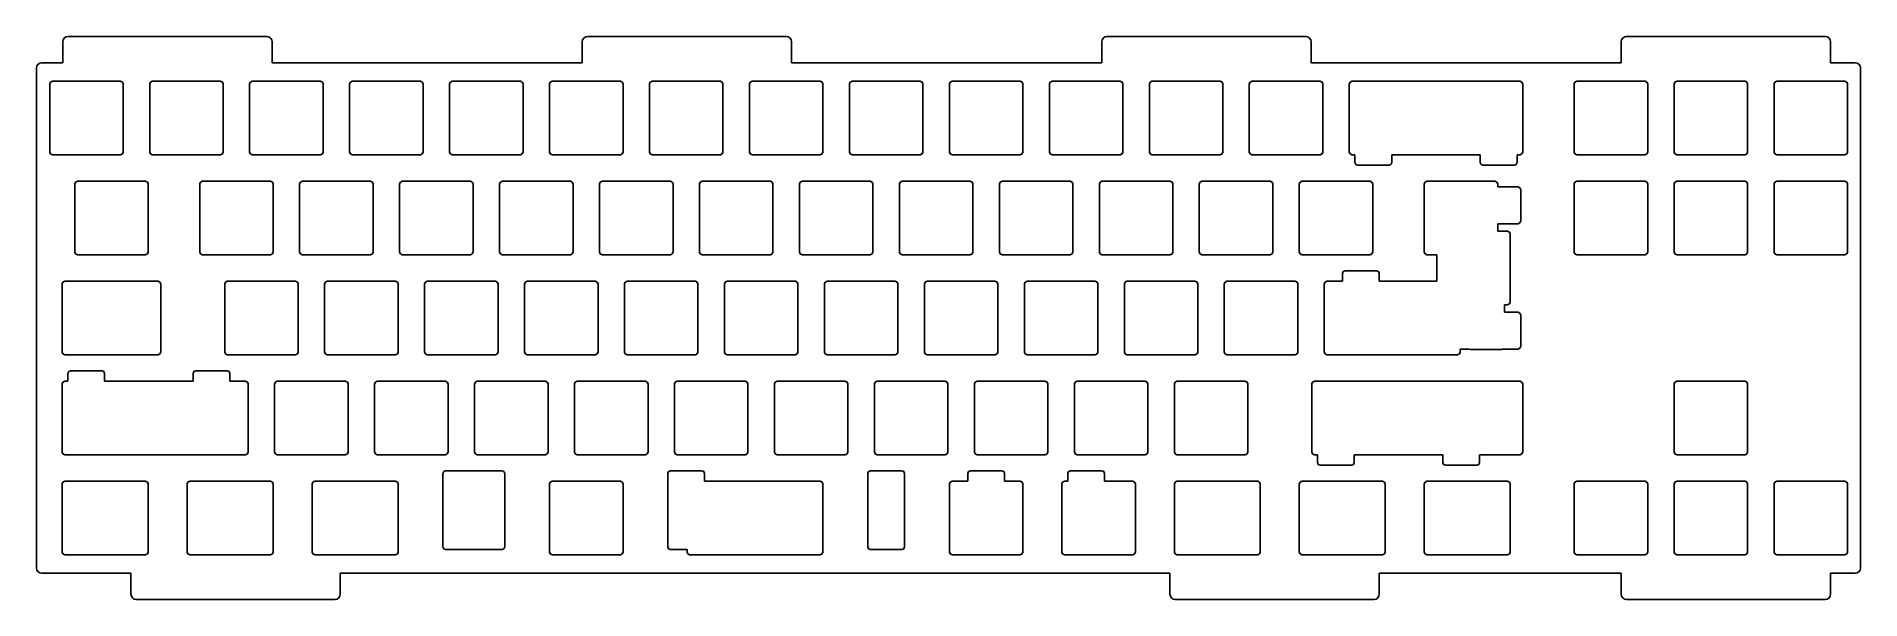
# Model space of a CAD drawing. Extents: x 8 to 355, y 3 to 110.
import ezdxf

# ---------------------------------------------------------------- set-up
doc = ezdxf.new("R2010")
doc.units = 0

msp = doc.modelspace()

# ---------------------------------------------------------------- linework, layer by layer
at = {"layer": 'Layer 1'}
for p, q in [((12.603151, 109.865094), (12.524817, 109.475136)), ((12.524817, 109.475136), (12.524817, 105.575116)), ((12.817037, 110.182854), (12.603151, 109.865094)), ((13.134797, 110.396741), (12.817037, 110.182854)), ((13.524756, 110.475075), (13.134797, 110.396741)), ((51.424763, 110.475075), (13.524756, 110.475075)), ((51.814803, 110.396741), (51.424763, 110.475075)), ((52.132741, 110.182854), (51.814803, 110.396741)), ((52.346804, 109.865094), (52.132741, 110.182854)), ((52.425219, 109.475136), (52.346804, 109.865094)), ((52.425219, 105.575116), (52.425219, 109.475136)), ((111.603511, 109.865094), (111.52517, 109.475136)), ((111.52517, 109.475136), (111.52517, 105.575116)), ((111.817408, 110.182854), (111.603511, 109.865094)), ((112.135168, 110.396741), (111.817408, 110.182854)), ((112.5251, 110.475075), (112.135168, 110.396741)), ((150.42512, 110.475075), (112.5251, 110.475075)), ((150.815079, 110.396741), (150.42512, 110.475075)), ((151.13284, 110.182854), (150.815079, 110.396741)), ((151.346726, 109.865094), (151.13284, 110.182854)), ((151.42506, 109.475136), (151.346726, 109.865094)), ((151.42506, 105.575116), (151.42506, 109.475136)), ((210.603294, 109.865094), (210.52496, 109.475136)), ((210.52496, 109.475136), (210.52496, 105.575116)), ((210.81718, 110.182855), (210.603294, 109.865094)), ((211.134941, 110.396741), (210.81718, 110.182855)), ((211.5249, 110.475075), (211.134941, 110.396741)), ((249.42492, 110.475075), (211.5249, 110.475075)), ((249.814857, 110.396741), (249.42492, 110.475075)), ((250.132616, 110.182855), (249.814857, 110.396741)), ((250.34651, 109.865094), (250.132616, 110.182855)), ((250.42485, 109.475136), (250.34651, 109.865094)), ((250.42485, 105.575116), (250.42485, 109.475136)), ((309.602864, 109.865095), (309.52445, 109.475136)), ((309.52445, 109.475136), (309.52445, 105.575116)), ((309.816925, 110.182855), (309.602864, 109.865095)), ((310.134861, 110.396741), (309.816925, 110.182855)), ((310.5249, 110.475075), (310.134861, 110.396741)), ((348.42491, 110.475075), (310.5249, 110.475075)), ((348.814869, 110.396741), (348.42491, 110.475075)), ((349.13263, 110.182855), (348.814869, 110.396741)), ((349.346516, 109.865095), (349.13263, 110.182855)), ((349.42485, 109.475136), (349.346516, 109.865095)), ((349.42485, 105.575116), (349.42485, 109.475136)), ((7.603457, 104.864882), (7.525122, 104.474925)), ((7.525122, 104.474925), (7.525122, 9.2168)), ((7.817343, 105.182643), (7.603457, 104.864882)), ((8.135104, 105.396529), (7.817343, 105.182643)), ((8.525061, 105.474864), (8.135104, 105.396529)), ((12.535147, 105.474864), (8.525061, 105.474864)), ((12.524817, 105.575116), (12.535147, 105.474864)), ((52.414889, 105.474864), (52.425219, 105.575116)), ((111.53517, 105.474864), (52.414889, 105.474864)), ((111.52517, 105.575116), (111.53517, 105.474864)), ((151.41506, 105.474864), (151.42506, 105.575116)), ((210.53496, 105.474864), (151.41506, 105.474864)), ((210.52496, 105.575116), (210.53496, 105.474864)), ((250.41485, 105.474864), (250.42485, 105.575116)), ((309.53475, 105.474864), (250.41485, 105.474864)), ((309.52445, 105.575116), (309.53475, 105.474864)), ((349.41455, 105.474864), (349.42485, 105.575116)), ((354.12485, 105.474864), (349.41455, 105.474864)), ((354.514809, 105.396529), (354.12485, 105.474864)), ((354.83257, 105.182643), (354.514809, 105.396529)), ((355.046456, 104.864882), (354.83257, 105.182643)), ((355.12479, 104.474925), (355.046456, 104.864882)), ((355.12479, 9.2168), (355.12479, 104.474925)), ((7.525122, 9.2168), (7.603457, 8.826841)), ((7.603457, 8.826841), (7.817343, 8.50908)), ((7.817343, 8.50908), (8.135104, 8.295194)), ((8.135104, 8.295194), (8.525061, 8.21686)), ((8.525061, 8.21686), (25.534875, 8.21686)), ((25.534875, 8.21686), (25.525075, 8.11716)), ((25.525075, 8.11716), (25.525075, 4.21714)), ((65.424965, 8.11716), (65.415165, 8.21686)), ((65.415165, 8.21686), (223.53468, 8.21686)), ((65.424965, 4.21714), (65.424965, 8.11716)), ((223.53468, 8.21686), (223.52468, 8.11716)), ((223.52468, 8.11716), (223.52468, 4.21714)), ((263.42457, 8.11716), (263.41457, 8.21686)), ((263.41457, 8.21686), (309.53475, 8.21686)), ((263.42457, 4.21714), (263.42457, 8.11716)), ((309.53475, 8.21686), (309.52445, 8.11716)), ((309.52445, 8.11716), (309.52445, 4.21714)), ((349.42485, 8.11716), (349.41455, 8.21686)), ((349.41455, 8.21686), (354.12485, 8.21686)), ((349.42485, 4.21714), (349.42485, 8.11716)), ((354.12485, 8.21686), (354.514809, 8.295194)), ((354.514809, 8.295194), (354.83257, 8.50908)), ((354.83257, 8.50908), (355.046456, 8.826841)), ((355.046456, 8.826841), (355.12479, 9.2168)), ((25.525075, 4.21714), (25.603409, 3.827181)), ((25.603409, 3.827181), (25.817295, 3.50942)), ((25.817295, 3.50942), (26.135055, 3.295534)), ((64.814985, 3.295534), (65.132745, 3.50942)), ((65.132745, 3.50942), (65.346631, 3.827181)), ((65.346631, 3.827181), (65.424965, 4.21714)), ((223.52468, 4.21714), (223.603014, 3.827181)), ((223.603014, 3.827181), (223.8169, 3.50942)), ((223.8169, 3.50942), (224.134661, 3.295534)), ((262.814589, 3.295534), (263.13235, 3.50942)), ((263.13235, 3.50942), (263.346236, 3.827181)), ((263.346236, 3.827181), (263.42457, 4.21714)), ((309.52445, 4.21714), (309.602864, 3.827181)), ((309.602864, 3.827181), (309.816925, 3.50942)), ((309.816925, 3.50942), (310.134861, 3.295534)), ((348.814869, 3.295534), (349.13263, 3.50942)), ((349.13263, 3.50942), (349.346516, 3.827181)), ((349.346516, 3.827181), (349.42485, 4.21714)), ((26.135055, 3.295534), (26.525014, 3.2172)), ((26.525014, 3.2172), (64.425026, 3.2172)), ((64.425026, 3.2172), (64.814985, 3.295534)), ((224.134661, 3.295534), (224.52462, 3.2172)), ((224.52462, 3.2172), (262.42463, 3.2172)), ((262.42463, 3.2172), (262.814589, 3.295534)), ((310.134861, 3.295534), (310.5249, 3.2172)), ((310.5249, 3.2172), (348.42491, 3.2172)), ((348.42491, 3.2172), (348.814869, 3.295534))]:
    msp.add_line(p, q, dxfattribs=at)
at = {"layer": 'Layer 2'}
for p, q in [((10.05, 101.449), (10.196447, 101.802553)), ((10.05, 88.449), (10.05, 101.449)), ((10.196447, 101.802553), (10.55, 101.949)), ((10.55, 101.949), (23.55, 101.949)), ((10.55, 101.949), (10.55, 101.949)), ((23.55, 101.949), (23.903553, 101.802553)), ((23.903553, 101.802553), (24.05, 101.449)), ((24.05, 101.449), (24.05, 88.449)), ((29.1, 101.449), (29.246447, 101.802553)), ((29.1, 88.449), (29.1, 101.449)), ((29.246447, 101.802553), (29.6, 101.949)), ((29.6, 101.949), (42.6, 101.949)), ((29.6, 101.949), (29.6, 101.949)), ((42.6, 101.949), (42.953553, 101.802553)), ((42.953553, 101.802553), (43.1, 101.449)), ((43.1, 101.449), (43.1, 88.449)), ((48.15, 101.449), (48.296447, 101.802553)), ((48.15, 88.449), (48.15, 101.449)), ((48.296447, 101.802553), (48.65, 101.949)), ((48.65, 101.949), (61.65, 101.949)), ((48.65, 101.949), (48.65, 101.949)), ((61.65, 101.949), (62.003553, 101.802553)), ((62.003553, 101.802553), (62.15, 101.449)), ((62.15, 101.449), (62.15, 88.449)), ((67.2, 101.449), (67.346447, 101.802553)), ((67.2, 88.449), (67.2, 101.449)), ((67.346447, 101.802553), (67.7, 101.949)), ((67.7, 101.949), (80.7, 101.949)), ((67.7, 101.949), (67.7, 101.949)), ((80.7, 101.949), (81.053553, 101.802553)), ((81.053553, 101.802553), (81.2, 101.449)), ((81.2, 101.449), (81.2, 88.449)), ((86.25, 101.449), (86.396447, 101.802553)), ((86.25, 88.449), (86.25, 101.449)), ((86.396447, 101.802553), (86.75, 101.949)), ((86.75, 101.949), (99.75, 101.949)), ((86.75, 101.949), (86.75, 101.949)), ((99.75, 101.949), (100.103553, 101.802553)), ((100.103553, 101.802553), (100.25, 101.449)), ((100.25, 101.449), (100.25, 88.449)), ((105.3, 101.449), (105.446447, 101.802553)), ((105.3, 88.449), (105.3, 101.449)), ((105.446447, 101.802553), (105.8, 101.949)), ((105.8, 101.949), (118.8, 101.949)), ((105.8, 101.949), (105.8, 101.949)), ((118.8, 101.949), (119.153553, 101.802553)), ((119.153553, 101.802553), (119.3, 101.449)), ((119.3, 101.449), (119.3, 88.449)), ((124.35, 101.449), (124.496447, 101.802553)), ((124.35, 88.449), (124.35, 101.449)), ((124.496447, 101.802553), (124.85, 101.949)), ((124.85, 101.949), (137.85, 101.949)), ((124.85, 101.949), (124.85, 101.949)), ((137.85, 101.949), (138.203553, 101.802553)), ((138.203553, 101.802553), (138.35, 101.449)), ((138.35, 101.449), (138.35, 88.449)), ((143.4, 101.449), (143.546447, 101.802553)), ((143.4, 88.449), (143.4, 101.449)), ((143.546447, 101.802553), (143.9, 101.949)), ((143.9, 101.949), (156.9, 101.949)), ((143.9, 101.949), (143.9, 101.949)), ((156.9, 101.949), (157.253553, 101.802553)), ((157.253553, 101.802553), (157.4, 101.449)), ((157.4, 101.449), (157.4, 88.449)), ((162.45, 101.449), (162.596447, 101.802553)), ((162.45, 88.449), (162.45, 101.449)), ((162.596447, 101.802553), (162.95, 101.949)), ((162.95, 101.949), (175.95, 101.949)), ((162.95, 101.949), (162.95, 101.949)), ((175.95, 101.949), (176.303553, 101.802553)), ((176.303553, 101.802553), (176.45, 101.449)), ((176.45, 101.449), (176.45, 88.449)), ((181.5, 101.449), (181.646447, 101.802553)), ((181.5, 88.449), (181.5, 101.449)), ((181.646447, 101.802553), (182, 101.949)), ((182, 101.949), (195, 101.949)), ((182, 101.949), (182, 101.949)), ((195, 101.949), (195.353553, 101.802553)), ((195.353553, 101.802553), (195.5, 101.449)), ((195.5, 101.449), (195.5, 88.449)), ((200.55, 101.449), (200.696447, 101.802553)), ((200.55, 88.449), (200.55, 101.449)), ((200.696447, 101.802553), (201.05, 101.949)), ((201.05, 101.949), (214.05, 101.949)), ((201.05, 101.949), (201.05, 101.949)), ((214.05, 101.949), (214.403553, 101.802553)), ((214.403553, 101.802553), (214.55, 101.449)), ((214.55, 101.449), (214.55, 88.449)), ((219.6, 101.449), (219.746447, 101.802553)), ((219.6, 88.449), (219.6, 101.449)), ((219.746447, 101.802553), (220.1, 101.949)), ((220.1, 101.949), (233.1, 101.949)), ((220.1, 101.949), (220.1, 101.949)), ((233.1, 101.949), (233.453553, 101.802553)), ((233.453553, 101.802553), (233.6, 101.449)), ((233.6, 101.449), (233.6, 88.449)), ((238.65, 101.449), (238.796447, 101.802553)), ((238.65, 88.449), (238.65, 101.449)), ((238.796447, 101.802553), (239.15, 101.949)), ((239.15, 101.949), (252.15, 101.949)), ((239.15, 101.949), (239.15, 101.949)), ((252.15, 101.949), (252.503553, 101.802553)), ((252.503553, 101.802553), (252.65, 101.449)), ((252.65, 101.449), (252.65, 88.449)), ((257.70003, 101.448772), (257.846293, 101.80237)), ((257.70003, 88.448532), (257.70003, 101.448772)), ((257.846293, 101.80237), (258.19974, 101.949)), ((258.19974, 101.949), (267.72474, 101.949)), ((267.72474, 101.949), (271.19998, 101.949)), ((271.19998, 101.949), (277.24974, 101.949)), ((277.24974, 101.949), (280.72498, 101.949)), ((280.72498, 101.949), (290.24998, 101.949)), ((290.24998, 101.949), (290.603763, 101.802554)), ((290.603763, 101.802554), (290.75021, 101.448772)), ((290.75021, 101.448772), (290.75021, 88.448532)), ((300.563, 101.449), (300.709447, 101.802553)), ((300.563, 88.449), (300.563, 101.449)), ((300.709447, 101.802553), (301.063, 101.949)), ((301.063, 101.949), (314.063, 101.949)), ((301.063, 101.949), (301.063, 101.949)), ((314.063, 101.949), (314.416553, 101.802553)), ((314.416553, 101.802553), (314.563, 101.449)), ((314.563, 101.449), (314.563, 88.449)), ((319.613, 101.449), (319.759447, 101.802553)), ((319.613, 88.449), (319.613, 101.449)), ((319.759447, 101.802553), (320.113, 101.949)), ((320.113, 101.949), (333.113, 101.949)), ((320.113, 101.949), (320.113, 101.949)), ((333.113, 101.949), (333.466553, 101.802553)), ((333.466553, 101.802553), (333.613, 101.449)), ((333.613, 101.449), (333.613, 88.449)), ((338.663, 101.449), (338.809447, 101.802553)), ((338.663, 88.449), (338.663, 101.449)), ((338.809447, 101.802553), (339.163, 101.949)), ((339.163, 101.949), (352.163, 101.949)), ((339.163, 101.949), (339.163, 101.949)), ((352.163, 101.949), (352.516553, 101.802553)), ((352.516553, 101.802553), (352.663, 101.449)), ((352.663, 101.449), (352.663, 88.449)), ((10.196447, 88.095447), (10.05, 88.449)), ((10.55, 87.949), (10.196447, 88.095447)), ((23.55, 87.949), (10.55, 87.949)), ((23.903553, 88.095447), (23.55, 87.949)), ((24.05, 88.449), (23.903553, 88.095447)), ((29.246447, 88.095447), (29.1, 88.449)), ((29.6, 87.949), (29.246447, 88.095447)), ((42.6, 87.949), (29.6, 87.949)), ((42.953553, 88.095447), (42.6, 87.949)), ((43.1, 88.449), (42.953553, 88.095447)), ((48.296447, 88.095447), (48.15, 88.449)), ((48.65, 87.949), (48.296447, 88.095447)), ((61.65, 87.949), (48.65, 87.949)), ((62.003553, 88.095447), (61.65, 87.949)), ((62.15, 88.449), (62.003553, 88.095447)), ((67.346447, 88.095447), (67.2, 88.449)), ((67.7, 87.949), (67.346447, 88.095447)), ((80.7, 87.949), (67.7, 87.949)), ((81.053553, 88.095447), (80.7, 87.949)), ((81.2, 88.449), (81.053553, 88.095447)), ((86.396447, 88.095447), (86.25, 88.449)), ((86.75, 87.949), (86.396447, 88.095447)), ((99.75, 87.949), (86.75, 87.949)), ((100.103553, 88.095447), (99.75, 87.949)), ((100.25, 88.449), (100.103553, 88.095447)), ((105.446447, 88.095447), (105.3, 88.449)), ((105.8, 87.949), (105.446447, 88.095447)), ((118.8, 87.949), (105.8, 87.949)), ((119.153553, 88.095447), (118.8, 87.949)), ((119.3, 88.449), (119.153553, 88.095447)), ((124.496447, 88.095447), (124.35, 88.449)), ((124.85, 87.949), (124.496447, 88.095447)), ((137.85, 87.949), (124.85, 87.949)), ((138.203553, 88.095447), (137.85, 87.949)), ((138.35, 88.449), (138.203553, 88.095447)), ((143.546447, 88.095447), (143.4, 88.449)), ((143.9, 87.949), (143.546447, 88.095447)), ((156.9, 87.949), (143.9, 87.949)), ((157.253553, 88.095447), (156.9, 87.949)), ((157.4, 88.449), (157.253553, 88.095447)), ((162.596447, 88.095447), (162.45, 88.449)), ((162.95, 87.949), (162.596447, 88.095447)), ((175.95, 87.949), (162.95, 87.949)), ((176.303553, 88.095447), (175.95, 87.949)), ((176.45, 88.449), (176.303553, 88.095447)), ((181.646447, 88.095447), (181.5, 88.449)), ((182, 87.949), (181.646447, 88.095447)), ((195, 87.949), (182, 87.949)), ((195.353553, 88.095447), (195, 87.949)), ((195.5, 88.449), (195.353553, 88.095447)), ((200.696447, 88.095447), (200.55, 88.449)), ((201.05, 87.949), (200.696447, 88.095447)), ((214.05, 87.949), (201.05, 87.949)), ((214.403553, 88.095447), (214.05, 87.949)), ((214.55, 88.449), (214.403553, 88.095447)), ((219.746447, 88.095447), (219.6, 88.449)), ((220.1, 87.949), (219.746447, 88.095447)), ((233.1, 87.949), (220.1, 87.949)), ((233.453553, 88.095447), (233.1, 87.949)), ((233.6, 88.449), (233.453553, 88.095447)), ((238.796447, 88.095447), (238.65, 88.449)), ((239.15, 87.949), (238.796447, 88.095447)), ((252.15, 87.949), (239.15, 87.949)), ((252.503553, 88.095447), (252.15, 87.949)), ((252.65, 88.449), (252.503553, 88.095447)), ((257.846476, 88.095268), (257.70003, 88.448532)), ((258.19974, 87.948821), (257.846476, 88.095268)), ((258.78679, 87.948821), (258.19974, 87.948821)), ((258.78679, 86.448654), (258.78679, 87.948821)), ((267.72474, 87.948821), (265.78688, 87.948821)), ((265.78688, 87.948821), (265.78688, 86.448654)), ((271.19998, 87.948821), (267.72474, 87.948821)), ((277.24974, 87.948821), (271.19998, 87.948821)), ((280.72498, 87.948821), (277.24974, 87.948821)), ((282.66285, 87.948821), (280.72498, 87.948821)), ((282.66285, 86.448654), (282.66285, 87.948821)), ((290.24998, 87.948821), (289.66294, 87.948821)), ((289.66294, 87.948821), (289.66294, 86.448654)), ((290.60358, 88.095084), (290.24998, 87.948821)), ((290.75021, 88.448532), (290.60358, 88.095084)), ((300.709447, 88.095447), (300.563, 88.449)), ((301.063, 87.949), (300.709447, 88.095447)), ((314.063, 87.949), (301.063, 87.949)), ((314.416553, 88.095447), (314.063, 87.949)), ((314.563, 88.449), (314.416553, 88.095447)), ((319.759447, 88.095447), (319.613, 88.449)), ((320.113, 87.949), (319.759447, 88.095447)), ((333.113, 87.949), (320.113, 87.949)), ((333.466553, 88.095447), (333.113, 87.949)), ((333.613, 88.449), (333.466553, 88.095447)), ((338.809447, 88.095447), (338.663, 88.449)), ((339.163, 87.949), (338.809447, 88.095447)), ((352.163, 87.949), (339.163, 87.949)), ((352.516553, 88.095447), (352.163, 87.949)), ((352.663, 88.449), (352.516553, 88.095447)), ((258.93342, 86.095206), (258.78679, 86.448654)), ((259.28702, 85.948943), (258.93342, 86.095206)), ((265.28717, 85.948943), (259.28702, 85.948943)), ((265.640434, 86.09539), (265.28717, 85.948943)), ((265.78688, 86.448654), (265.640434, 86.09539)), ((282.80948, 86.095206), (282.66285, 86.448654)), ((283.16308, 85.948943), (282.80948, 86.095206)), ((289.16323, 85.948943), (283.16308, 85.948943)), ((289.516494, 86.09539), (289.16323, 85.948943)), ((289.66294, 86.448654), (289.516494, 86.09539)), ((14.813, 82.399), (14.959447, 82.752553)), ((14.813, 69.399), (14.813, 82.399)), ((14.959447, 82.752553), (15.313, 82.899)), ((15.313, 82.899), (28.313, 82.899)), ((15.313, 82.899), (15.313, 82.899)), ((28.313, 82.899), (28.666553, 82.752553)), ((28.666553, 82.752553), (28.813, 82.399)), ((28.813, 82.399), (28.813, 69.399)), ((38.625, 82.399), (38.771447, 82.752553)), ((38.625, 69.399), (38.625, 82.399)), ((38.771447, 82.752553), (39.125, 82.899)), ((39.125, 82.899), (52.125, 82.899)), ((39.125, 82.899), (39.125, 82.899)), ((52.125, 82.899), (52.478553, 82.752553)), ((52.478553, 82.752553), (52.625, 82.399)), ((52.625, 82.399), (52.625, 69.399)), ((57.675, 82.399), (57.821447, 82.752553)), ((57.675, 69.399), (57.675, 82.399)), ((57.821447, 82.752553), (58.175, 82.899)), ((58.175, 82.899), (71.175, 82.899)), ((58.175, 82.899), (58.175, 82.899)), ((71.175, 82.899), (71.528553, 82.752553)), ((71.528553, 82.752553), (71.675, 82.399)), ((71.675, 82.399), (71.675, 69.399)), ((76.725, 82.399), (76.871447, 82.752553)), ((76.725, 69.399), (76.725, 82.399)), ((76.871447, 82.752553), (77.225, 82.899)), ((77.225, 82.899), (90.225, 82.899)), ((77.225, 82.899), (77.225, 82.899)), ((90.225, 82.899), (90.578553, 82.752553)), ((90.578553, 82.752553), (90.725, 82.399)), ((90.725, 82.399), (90.725, 69.399)), ((95.775, 82.399), (95.921447, 82.752553)), ((95.775, 69.399), (95.775, 82.399)), ((95.921447, 82.752553), (96.275, 82.899)), ((96.275, 82.899), (109.275, 82.899)), ((96.275, 82.899), (96.275, 82.899)), ((109.275, 82.899), (109.628553, 82.752553)), ((109.628553, 82.752553), (109.775, 82.399)), ((109.775, 82.399), (109.775, 69.399)), ((114.825, 82.399), (114.971447, 82.752553)), ((114.825, 69.399), (114.825, 82.399)), ((114.971447, 82.752553), (115.325, 82.899)), ((115.325, 82.899), (128.325, 82.899)), ((115.325, 82.899), (115.325, 82.899)), ((128.325, 82.899), (128.678553, 82.752553)), ((128.678553, 82.752553), (128.825, 82.399)), ((128.825, 82.399), (128.825, 69.399)), ((133.875, 82.399), (134.021447, 82.752553)), ((133.875, 69.399), (133.875, 82.399)), ((134.021447, 82.752553), (134.375, 82.899)), ((134.375, 82.899), (147.375, 82.899)), ((134.375, 82.899), (134.375, 82.899)), ((147.375, 82.899), (147.728553, 82.752553)), ((147.728553, 82.752553), (147.875, 82.399)), ((147.875, 82.399), (147.875, 69.399)), ((152.925, 82.399), (153.071447, 82.752553)), ((152.925, 69.399), (152.925, 82.399)), ((153.071447, 82.752553), (153.425, 82.899)), ((153.425, 82.899), (166.425, 82.899)), ((153.425, 82.899), (153.425, 82.899)), ((166.425, 82.899), (166.778553, 82.752553)), ((166.778553, 82.752553), (166.925, 82.399)), ((166.925, 82.399), (166.925, 69.399)), ((171.975, 82.399), (172.121447, 82.752553)), ((171.975, 69.399), (171.975, 82.399)), ((172.121447, 82.752553), (172.475, 82.899)), ((172.475, 82.899), (185.475, 82.899)), ((172.475, 82.899), (172.475, 82.899)), ((185.475, 82.899), (185.828553, 82.752553)), ((185.828553, 82.752553), (185.975, 82.399)), ((185.975, 82.399), (185.975, 69.399)), ((191.025, 82.399), (191.171447, 82.752553)), ((191.025, 69.399), (191.025, 82.399)), ((191.171447, 82.752553), (191.525, 82.899)), ((191.525, 82.899), (204.525, 82.899)), ((191.525, 82.899), (191.525, 82.899)), ((204.525, 82.899), (204.878553, 82.752553)), ((204.878553, 82.752553), (205.025, 82.399)), ((205.025, 82.399), (205.025, 69.399)), ((210.075, 82.399), (210.221447, 82.752553)), ((210.075, 69.399), (210.075, 82.399)), ((210.221447, 82.752553), (210.575, 82.899)), ((210.575, 82.899), (223.575, 82.899)), ((210.575, 82.899), (210.575, 82.899)), ((223.575, 82.899), (223.928553, 82.752553)), ((223.928553, 82.752553), (224.075, 82.399)), ((224.075, 82.399), (224.075, 69.399)), ((229.125, 82.399), (229.271447, 82.752553)), ((229.125, 69.399), (229.125, 82.399)), ((229.271447, 82.752553), (229.625, 82.899)), ((229.625, 82.899), (242.625, 82.899)), ((229.625, 82.899), (229.625, 82.899)), ((242.625, 82.899), (242.978553, 82.752553)), ((242.978553, 82.752553), (243.125, 82.399)), ((243.125, 82.399), (243.125, 69.399)), ((248.175, 82.399), (248.321447, 82.752553)), ((248.175, 69.399), (248.175, 82.399)), ((248.321447, 82.752553), (248.675, 82.899)), ((248.675, 82.899), (261.675, 82.899)), ((248.675, 82.899), (248.675, 82.899)), ((261.675, 82.899), (262.028553, 82.752553)), ((262.028553, 82.752553), (262.175, 82.399)), ((262.175, 82.399), (262.175, 69.399)), ((272.134495, 82.752504), (271.98805, 82.39924)), ((271.98805, 82.39924), (271.98805, 69.399)), ((272.48776, 82.898951), (272.134495, 82.752504)), ((285.488, 82.898951), (272.48776, 82.898951)), ((285.8416, 82.752688), (285.488, 82.898951)), ((285.98823, 82.39924), (285.8416, 82.752688)), ((285.98823, 81.812195), (285.98823, 82.39924)), ((289.86913, 81.812195), (285.98823, 81.812195)), ((290.222579, 81.665565), (289.86913, 81.812195)), ((290.36884, 81.311967), (290.222579, 81.665565)), ((290.36884, 75.311817), (290.36884, 81.311967)), ((300.563, 82.399), (300.709447, 82.752553)), ((300.563, 69.399), (300.563, 82.399)), ((300.709447, 82.752553), (301.063, 82.899)), ((301.063, 82.899), (314.063, 82.899)), ((301.063, 82.899), (301.063, 82.899)), ((314.063, 82.899), (314.416553, 82.752553)), ((314.416553, 82.752553), (314.563, 82.399)), ((314.563, 82.399), (314.563, 69.399)), ((319.613, 82.399), (319.759447, 82.752553)), ((319.613, 69.399), (319.613, 82.399)), ((319.759447, 82.752553), (320.113, 82.899)), ((320.113, 82.899), (333.113, 82.899)), ((320.113, 82.899), (320.113, 82.899)), ((333.113, 82.899), (333.466553, 82.752553)), ((333.466553, 82.752553), (333.613, 82.399)), ((333.613, 82.399), (333.613, 69.399)), ((338.663, 82.399), (338.809447, 82.752553)), ((338.663, 69.399), (338.663, 82.399)), ((338.809447, 82.752553), (339.163, 82.899)), ((339.163, 82.899), (352.163, 82.899)), ((339.163, 82.899), (339.163, 82.899)), ((352.163, 82.899), (352.516553, 82.752553)), ((352.516553, 82.752553), (352.663, 82.399)), ((352.663, 82.399), (352.663, 69.399)), ((285.98823, 73.373951), (285.98823, 74.812106)), ((285.98823, 74.812106), (289.86913, 74.812106)), ((287.86925, 73.373951), (285.98823, 73.373951)), ((288.222515, 73.227504), (287.86925, 73.373951)), ((288.36896, 72.87424), (288.222515, 73.227504)), ((289.86913, 74.812106), (290.222395, 74.958553)), ((290.222395, 74.958553), (290.36884, 75.311817)), ((288.36896, 59.874), (288.36896, 72.87424)), ((14.959447, 69.045447), (14.813, 69.399)), ((15.313, 68.899), (14.959447, 69.045447)), ((28.313, 68.899), (15.313, 68.899)), ((28.666553, 69.045447), (28.313, 68.899)), ((28.813, 69.399), (28.666553, 69.045447)), ((38.771447, 69.045447), (38.625, 69.399)), ((39.125, 68.899), (38.771447, 69.045447)), ((52.125, 68.899), (39.125, 68.899)), ((52.478553, 69.045447), (52.125, 68.899)), ((52.625, 69.399), (52.478553, 69.045447)), ((57.821447, 69.045447), (57.675, 69.399)), ((58.175, 68.899), (57.821447, 69.045447)), ((71.175, 68.899), (58.175, 68.899)), ((71.528553, 69.045447), (71.175, 68.899)), ((71.675, 69.399), (71.528553, 69.045447)), ((76.871447, 69.045447), (76.725, 69.399)), ((77.225, 68.899), (76.871447, 69.045447)), ((90.225, 68.899), (77.225, 68.899)), ((90.578553, 69.045447), (90.225, 68.899)), ((90.725, 69.399), (90.578553, 69.045447)), ((95.921447, 69.045447), (95.775, 69.399)), ((96.275, 68.899), (95.921447, 69.045447)), ((109.275, 68.899), (96.275, 68.899)), ((109.628553, 69.045447), (109.275, 68.899)), ((109.775, 69.399), (109.628553, 69.045447)), ((114.971447, 69.045447), (114.825, 69.399)), ((115.325, 68.899), (114.971447, 69.045447)), ((128.325, 68.899), (115.325, 68.899)), ((128.678553, 69.045447), (128.325, 68.899)), ((128.825, 69.399), (128.678553, 69.045447)), ((134.021447, 69.045447), (133.875, 69.399)), ((134.375, 68.899), (134.021447, 69.045447)), ((147.375, 68.899), (134.375, 68.899)), ((147.728553, 69.045447), (147.375, 68.899)), ((147.875, 69.399), (147.728553, 69.045447)), ((153.071447, 69.045447), (152.925, 69.399)), ((153.425, 68.899), (153.071447, 69.045447)), ((166.425, 68.899), (153.425, 68.899)), ((166.778553, 69.045447), (166.425, 68.899)), ((166.925, 69.399), (166.778553, 69.045447)), ((172.121447, 69.045447), (171.975, 69.399)), ((172.475, 68.899), (172.121447, 69.045447)), ((185.475, 68.899), (172.475, 68.899)), ((185.828553, 69.045447), (185.475, 68.899)), ((185.975, 69.399), (185.828553, 69.045447)), ((191.171447, 69.045447), (191.025, 69.399)), ((191.525, 68.899), (191.171447, 69.045447)), ((204.525, 68.899), (191.525, 68.899)), ((204.878553, 69.045447), (204.525, 68.899)), ((205.025, 69.399), (204.878553, 69.045447)), ((210.221447, 69.045447), (210.075, 69.399)), ((210.575, 68.899), (210.221447, 69.045447)), ((223.575, 68.899), (210.575, 68.899)), ((223.928553, 69.045447), (223.575, 68.899)), ((224.075, 69.399), (223.928553, 69.045447)), ((229.271447, 69.045447), (229.125, 69.399)), ((229.625, 68.899), (229.271447, 69.045447)), ((242.625, 68.899), (229.625, 68.899)), ((242.978553, 69.045447), (242.625, 68.899)), ((243.125, 69.399), (242.978553, 69.045447)), ((248.321447, 69.045447), (248.175, 69.399)), ((248.675, 68.899), (248.321447, 69.045447)), ((261.675, 68.899), (248.675, 68.899)), ((262.028553, 69.045447), (261.675, 68.899)), ((262.175, 69.399), (262.028553, 69.045447)), ((271.98805, 69.399), (272.134311, 69.045402)), ((272.134311, 69.045402), (272.48776, 68.898772)), ((272.48776, 68.898772), (274.36878, 68.898772)), ((274.36878, 68.898772), (274.36878, 63.848951)), ((300.709447, 69.045447), (300.563, 69.399)), ((301.063, 68.899), (300.709447, 69.045447)), ((314.063, 68.899), (301.063, 68.899)), ((314.416553, 69.045447), (314.063, 68.899)), ((314.563, 69.399), (314.416553, 69.045447)), ((319.759447, 69.045447), (319.613, 69.399)), ((320.113, 68.899), (319.759447, 69.045447)), ((333.113, 68.899), (320.113, 68.899)), ((333.466553, 69.045447), (333.113, 68.899)), ((333.613, 69.399), (333.466553, 69.045447)), ((338.809447, 69.045447), (338.663, 69.399)), ((339.163, 68.899), (338.809447, 69.045447)), ((352.163, 68.899), (339.163, 68.899)), ((352.516553, 69.045447), (352.163, 68.899)), ((352.663, 69.399), (352.516553, 69.045447)), ((12.577395, 63.702687), (12.430766, 63.34924)), ((12.430766, 63.34924), (12.430766, 50.349)), ((12.930994, 63.848951), (12.577395, 63.702687)), ((17.69401, 63.848951), (12.930994, 63.848951)), ((25.931234, 63.848951), (17.69401, 63.848951)), ((30.69425, 63.848951), (25.931234, 63.848951)), ((31.047515, 63.702505), (30.69425, 63.848951)), ((31.193962, 63.34924), (31.047515, 63.702505)), ((31.193962, 50.349), (31.193962, 63.34924)), ((43.388, 63.349), (43.534447, 63.702553)), ((43.388, 50.349), (43.388, 63.349)), ((43.534447, 63.702553), (43.888, 63.849)), ((43.888, 63.849), (56.888, 63.849)), ((43.888, 63.849), (43.888, 63.849)), ((56.888, 63.849), (57.241553, 63.702553)), ((57.241553, 63.702553), (57.388, 63.349)), ((57.388, 63.349), (57.388, 50.349)), ((62.438, 63.349), (62.584447, 63.702553)), ((62.438, 50.349), (62.438, 63.349)), ((62.584447, 63.702553), (62.938, 63.849)), ((62.938, 63.849), (75.938, 63.849)), ((62.938, 63.849), (62.938, 63.849)), ((75.938, 63.849), (76.291553, 63.702553)), ((76.291553, 63.702553), (76.438, 63.349)), ((76.438, 63.349), (76.438, 50.349)), ((81.488, 63.349), (81.634447, 63.702553)), ((81.488, 50.349), (81.488, 63.349)), ((81.634447, 63.702553), (81.988, 63.849)), ((81.988, 63.849), (94.988, 63.849)), ((81.988, 63.849), (81.988, 63.849)), ((94.988, 63.849), (95.341553, 63.702553)), ((95.341553, 63.702553), (95.488, 63.349)), ((95.488, 63.349), (95.488, 50.349)), ((100.538, 63.349), (100.684447, 63.702553)), ((100.538, 50.349), (100.538, 63.349)), ((100.684447, 63.702553), (101.038, 63.849)), ((101.038, 63.849), (114.038, 63.849)), ((101.038, 63.849), (101.038, 63.849)), ((114.038, 63.849), (114.391553, 63.702553)), ((114.391553, 63.702553), (114.538, 63.349)), ((114.538, 63.349), (114.538, 50.349)), ((119.588, 63.349), (119.734447, 63.702553)), ((119.588, 50.349), (119.588, 63.349)), ((119.734447, 63.702553), (120.088, 63.849)), ((120.088, 63.849), (133.088, 63.849)), ((120.088, 63.849), (120.088, 63.849)), ((133.088, 63.849), (133.441553, 63.702553)), ((133.441553, 63.702553), (133.588, 63.349)), ((133.588, 63.349), (133.588, 50.349)), ((138.638, 63.349), (138.784447, 63.702553)), ((138.638, 50.349), (138.638, 63.349)), ((138.784447, 63.702553), (139.138, 63.849)), ((139.138, 63.849), (152.138, 63.849)), ((139.138, 63.849), (139.138, 63.849)), ((152.138, 63.849), (152.491553, 63.702553)), ((152.491553, 63.702553), (152.638, 63.349)), ((152.638, 63.349), (152.638, 50.349)), ((157.688, 63.349), (157.834447, 63.702553)), ((157.688, 50.349), (157.688, 63.349)), ((157.834447, 63.702553), (158.188, 63.849)), ((158.188, 63.849), (171.188, 63.849)), ((158.188, 63.849), (158.188, 63.849)), ((171.188, 63.849), (171.541553, 63.702553)), ((171.541553, 63.702553), (171.688, 63.349)), ((171.688, 63.349), (171.688, 50.349)), ((176.738, 63.349), (176.884447, 63.702553)), ((176.738, 50.349), (176.738, 63.349)), ((176.884447, 63.702553), (177.238, 63.849)), ((177.238, 63.849), (190.238, 63.849)), ((177.238, 63.849), (177.238, 63.849)), ((190.238, 63.849), (190.591553, 63.702553)), ((190.591553, 63.702553), (190.738, 63.349)), ((190.738, 63.349), (190.738, 50.349)), ((195.788, 63.349), (195.934447, 63.702553)), ((195.788, 50.349), (195.788, 63.349)), ((195.934447, 63.702553), (196.288, 63.849)), ((196.288, 63.849), (209.288, 63.849)), ((196.288, 63.849), (196.288, 63.849)), ((209.288, 63.849), (209.641553, 63.702553)), ((209.641553, 63.702553), (209.788, 63.349)), ((209.788, 63.349), (209.788, 50.349)), ((214.838, 63.349), (214.984447, 63.702553)), ((214.838, 50.349), (214.838, 63.349)), ((214.984447, 63.702553), (215.338, 63.849)), ((215.338, 63.849), (228.338, 63.849)), ((215.338, 63.849), (215.338, 63.849)), ((228.338, 63.849), (228.691553, 63.702553)), ((228.691553, 63.702553), (228.838, 63.349)), ((228.838, 63.349), (228.838, 50.349)), ((233.888, 63.349), (234.034447, 63.702553)), ((233.888, 50.349), (233.888, 63.349)), ((234.034447, 63.702553), (234.388, 63.849)), ((234.388, 63.849), (247.388, 63.849)), ((234.388, 63.849), (234.388, 63.849)), ((247.388, 63.849), (247.741553, 63.702553)), ((247.741553, 63.702553), (247.888, 63.349)), ((247.888, 63.349), (247.888, 50.349)), ((253.084495, 63.702504), (252.93805, 63.34924)), ((252.93805, 63.34924), (252.93805, 50.349)), ((253.43776, 63.848951), (253.084495, 63.702504)), ((256.40605, 63.848951), (253.43776, 63.848951)), ((256.5525, 65.702386), (256.40605, 65.349118)), ((256.40605, 65.349118), (256.40605, 63.848951)), ((256.90577, 65.848829), (256.5525, 65.702386)), ((262.90592, 65.848829), (256.90577, 65.848829)), ((263.259515, 65.702562), (262.90592, 65.848829)), ((263.40614, 65.349118), (263.259515, 65.702562)), ((263.40614, 63.848951), (263.40614, 65.349118)), ((265.34401, 63.848951), (263.40614, 63.848951)), ((266.438, 63.848951), (265.34401, 63.848951)), ((274.36878, 63.848951), (266.438, 63.848951)), ((287.28221, 57.936133), (287.28221, 59.373772)), ((287.28221, 59.373772), (287.86925, 59.373772)), ((287.86925, 59.373772), (288.222699, 59.520402)), ((288.222699, 59.520402), (288.36896, 59.874)), ((289.86913, 57.936133), (287.28221, 57.936133)), ((290.222579, 57.789503), (289.86913, 57.936133)), ((290.36884, 57.435905), (290.222579, 57.789503)), ((290.36884, 51.435755), (290.36884, 57.435905)), ((12.430766, 50.349), (12.577213, 49.995219)), ((12.577213, 49.995219), (12.930994, 49.848772)), ((12.930994, 49.848772), (17.69401, 49.848772)), ((17.69401, 49.848772), (25.931234, 49.848772)), ((25.931234, 49.848772), (30.69425, 49.848772)), ((30.69425, 49.848772), (31.047698, 49.995401)), ((31.047698, 49.995401), (31.193962, 50.349)), ((43.534447, 49.995447), (43.388, 50.349)), ((43.888, 49.849), (43.534447, 49.995447)), ((56.888, 49.849), (43.888, 49.849)), ((57.241553, 49.995447), (56.888, 49.849)), ((57.388, 50.349), (57.241553, 49.995447)), ((62.584447, 49.995447), (62.438, 50.349)), ((62.938, 49.849), (62.584447, 49.995447)), ((75.938, 49.849), (62.938, 49.849)), ((76.291553, 49.995447), (75.938, 49.849)), ((76.438, 50.349), (76.291553, 49.995447)), ((81.634447, 49.995447), (81.488, 50.349)), ((81.988, 49.849), (81.634447, 49.995447)), ((94.988, 49.849), (81.988, 49.849)), ((95.341553, 49.995447), (94.988, 49.849)), ((95.488, 50.349), (95.341553, 49.995447)), ((100.684447, 49.995447), (100.538, 50.349)), ((101.038, 49.849), (100.684447, 49.995447)), ((114.038, 49.849), (101.038, 49.849)), ((114.391553, 49.995447), (114.038, 49.849)), ((114.538, 50.349), (114.391553, 49.995447)), ((119.734447, 49.995447), (119.588, 50.349)), ((120.088, 49.849), (119.734447, 49.995447)), ((133.088, 49.849), (120.088, 49.849)), ((133.441553, 49.995447), (133.088, 49.849)), ((133.588, 50.349), (133.441553, 49.995447)), ((138.784447, 49.995447), (138.638, 50.349)), ((139.138, 49.849), (138.784447, 49.995447)), ((152.138, 49.849), (139.138, 49.849)), ((152.491553, 49.995447), (152.138, 49.849)), ((152.638, 50.349), (152.491553, 49.995447)), ((157.834447, 49.995447), (157.688, 50.349)), ((158.188, 49.849), (157.834447, 49.995447)), ((171.188, 49.849), (158.188, 49.849)), ((171.541553, 49.995447), (171.188, 49.849)), ((171.688, 50.349), (171.541553, 49.995447)), ((176.884447, 49.995447), (176.738, 50.349)), ((177.238, 49.849), (176.884447, 49.995447)), ((190.238, 49.849), (177.238, 49.849)), ((190.591553, 49.995447), (190.238, 49.849)), ((190.738, 50.349), (190.591553, 49.995447)), ((195.934447, 49.995447), (195.788, 50.349)), ((196.288, 49.849), (195.934447, 49.995447)), ((209.288, 49.849), (196.288, 49.849)), ((209.641553, 49.995447), (209.288, 49.849)), ((209.788, 50.349), (209.641553, 49.995447)), ((214.984447, 49.995447), (214.838, 50.349)), ((215.338, 49.849), (214.984447, 49.995447)), ((228.338, 49.849), (215.338, 49.849)), ((228.691553, 49.995447), (228.338, 49.849)), ((228.838, 50.349), (228.691553, 49.995447)), ((234.034447, 49.995447), (233.888, 50.349)), ((234.388, 49.849), (234.034447, 49.995447)), ((247.388, 49.849), (234.388, 49.849)), ((247.741553, 49.995447), (247.388, 49.849)), ((247.888, 50.349), (247.741553, 49.995447)), ((252.93805, 50.349), (253.084311, 49.995402)), ((253.084311, 49.995402), (253.43776, 49.848772)), ((253.43776, 49.848772), (265.34401, 49.848772)), ((265.34401, 49.848772), (266.438, 49.848772)), ((266.438, 49.848772), (278.34425, 49.848772)), ((278.34425, 49.848772), (278.697699, 49.995402)), ((278.697699, 49.995402), (278.84396, 50.349)), ((278.84396, 50.349), (278.84396, 50.936044)), ((278.84396, 50.936044), (280.57202, 50.936044)), ((280.57202, 50.936044), (280.78183, 50.849224)), ((280.78183, 50.849224), (286.78198, 50.849224)), ((286.78198, 50.849224), (286.99178, 50.936044)), ((286.99178, 50.936044), (289.86913, 50.936044)), ((289.86913, 50.936044), (290.222395, 51.082491)), ((290.222395, 51.082491), (290.36884, 51.435755)), ((13.664485, 46.652382), (13.518038, 46.299118)), ((13.518038, 46.299118), (13.518038, 44.798951)), ((14.017749, 46.798829), (13.664485, 46.652382)), ((20.0179, 46.798829), (14.017749, 46.798829)), ((20.371498, 46.652565), (20.0179, 46.798829)), ((20.518127, 46.299118), (20.371498, 46.652565)), ((20.518127, 44.798951), (20.518127, 46.299118)), ((37.540547, 46.652382), (37.3941, 46.299118)), ((37.3941, 46.299118), (37.3941, 44.798951)), ((37.893811, 46.798829), (37.540547, 46.652382)), ((43.893962, 46.798829), (37.893811, 46.798829)), ((44.24756, 46.652565), (43.893962, 46.798829)), ((44.394189, 46.299118), (44.24756, 46.652565)), ((44.394189, 44.798951), (44.394189, 46.299118)), ((12.577395, 44.652687), (12.430766, 44.29924)), ((12.430766, 44.29924), (12.430766, 31.299)), ((12.930994, 44.798951), (12.577395, 44.652687)), ((13.518038, 44.798951), (12.930994, 44.798951)), ((22.455994, 44.798951), (20.518127, 44.798951)), ((25.931234, 44.798951), (22.455994, 44.798951)), ((34.36276, 44.798951), (25.931234, 44.798951)), ((35.456234, 44.798951), (34.36276, 44.798951)), ((37.3941, 44.798951), (35.456234, 44.798951)), ((47.363, 44.798951), (44.394189, 44.798951)), ((47.716599, 44.652687), (47.363, 44.798951)), ((47.863228, 44.29924), (47.716599, 44.652687)), ((47.863228, 31.299), (47.863228, 44.29924)), ((52.913, 44.299), (53.059447, 44.652553)), ((52.913, 31.299), (52.913, 44.299)), ((53.059447, 44.652553), (53.413, 44.799)), ((53.413, 44.799), (66.413, 44.799)), ((53.413, 44.799), (53.413, 44.799)), ((66.413, 44.799), (66.766553, 44.652553)), ((66.766553, 44.652553), (66.913, 44.299)), ((66.913, 44.299), (66.913, 31.299)), ((71.963, 44.299), (72.109447, 44.652553)), ((71.963, 31.299), (71.963, 44.299)), ((72.109447, 44.652553), (72.463, 44.799)), ((72.463, 44.799), (85.463, 44.799)), ((72.463, 44.799), (72.463, 44.799)), ((85.463, 44.799), (85.816553, 44.652553)), ((85.816553, 44.652553), (85.963, 44.299)), ((85.963, 44.299), (85.963, 31.299)), ((91.013, 44.299), (91.159447, 44.652553)), ((91.013, 31.299), (91.013, 44.299)), ((91.159447, 44.652553), (91.513, 44.799)), ((91.513, 44.799), (104.513, 44.799)), ((91.513, 44.799), (91.513, 44.799)), ((104.513, 44.799), (104.866553, 44.652553)), ((104.866553, 44.652553), (105.013, 44.299)), ((105.013, 44.299), (105.013, 31.299)), ((110.063, 44.299), (110.209447, 44.652553)), ((110.063, 31.299), (110.063, 44.299)), ((110.209447, 44.652553), (110.563, 44.799)), ((110.563, 44.799), (123.563, 44.799)), ((110.563, 44.799), (110.563, 44.799)), ((123.563, 44.799), (123.916553, 44.652553)), ((123.916553, 44.652553), (124.063, 44.299)), ((124.063, 44.299), (124.063, 31.299)), ((129.113, 44.299), (129.259447, 44.652553)), ((129.113, 31.299), (129.113, 44.299)), ((129.259447, 44.652553), (129.613, 44.799)), ((129.613, 44.799), (142.613, 44.799)), ((129.613, 44.799), (129.613, 44.799)), ((142.613, 44.799), (142.966553, 44.652553)), ((142.966553, 44.652553), (143.113, 44.299)), ((143.113, 44.299), (143.113, 31.299)), ((148.163, 44.299), (148.309447, 44.652553)), ((148.163, 31.299), (148.163, 44.299)), ((148.309447, 44.652553), (148.663, 44.799)), ((148.663, 44.799), (161.663, 44.799)), ((148.663, 44.799), (148.663, 44.799)), ((161.663, 44.799), (162.016553, 44.652553)), ((162.016553, 44.652553), (162.163, 44.299)), ((162.163, 44.299), (162.163, 31.299)), ((167.213, 44.299), (167.359447, 44.652553)), ((167.213, 31.299), (167.213, 44.299)), ((167.359447, 44.652553), (167.713, 44.799)), ((167.713, 44.799), (180.713, 44.799)), ((167.713, 44.799), (167.713, 44.799)), ((180.713, 44.799), (181.066553, 44.652553)), ((181.066553, 44.652553), (181.213, 44.299)), ((181.213, 44.299), (181.213, 31.299)), ((186.263, 44.299), (186.409447, 44.652553)), ((186.263, 31.299), (186.263, 44.299)), ((186.409447, 44.652553), (186.763, 44.799)), ((186.763, 44.799), (199.763, 44.799)), ((186.763, 44.799), (186.763, 44.799)), ((199.763, 44.799), (200.116553, 44.652553)), ((200.116553, 44.652553), (200.263, 44.299)), ((200.263, 44.299), (200.263, 31.299)), ((205.313, 44.299), (205.459447, 44.652553)), ((205.313, 31.299), (205.313, 44.299)), ((205.459447, 44.652553), (205.813, 44.799)), ((205.813, 44.799), (218.813, 44.799)), ((205.813, 44.799), (205.813, 44.799)), ((218.813, 44.799), (219.166553, 44.652553)), ((219.166553, 44.652553), (219.313, 44.299)), ((219.313, 44.299), (219.313, 31.299)), ((224.363, 44.299), (224.509447, 44.652553)), ((224.363, 31.299), (224.363, 44.299)), ((224.509447, 44.652553), (224.863, 44.799)), ((224.863, 44.799), (237.863, 44.799)), ((224.863, 44.799), (224.863, 44.799)), ((237.863, 44.799), (238.216553, 44.652553)), ((238.216553, 44.652553), (238.363, 44.299)), ((238.363, 44.299), (238.363, 31.299)), ((250.702397, 44.652684), (250.55577, 44.29924)), ((250.55577, 44.29924), (250.55577, 31.299)), ((251.05599, 44.798951), (250.702397, 44.652684)), ((260.58099, 44.798951), (251.05599, 44.798951)), ((264.05623, 44.798951), (260.58099, 44.798951)), ((272.59886, 44.798951), (264.05623, 44.798951)), ((273.58123, 44.798951), (272.59886, 44.798951)), ((277.24974, 44.798951), (273.58123, 44.798951)), ((278.65276, 44.798951), (277.24974, 44.798951)), ((290.24998, 44.798951), (278.65276, 44.798951)), ((290.60358, 44.652688), (290.24998, 44.798951)), ((290.75021, 44.29924), (290.60358, 44.652688)), ((290.75021, 31.299), (290.75021, 44.29924)), ((319.613, 44.299), (319.759447, 44.652553)), ((319.613, 31.299), (319.613, 44.299)), ((319.759447, 44.652553), (320.113, 44.799)), ((320.113, 44.799), (333.113, 44.799)), ((320.113, 44.799), (320.113, 44.799)), ((333.113, 44.799), (333.466553, 44.652553)), ((333.466553, 44.652553), (333.613, 44.299)), ((333.613, 44.299), (333.613, 31.299)), ((12.430766, 31.299), (12.577212, 30.945217)), ((47.716782, 30.945217), (47.863228, 31.299)), ((53.059447, 30.945447), (52.913, 31.299)), ((66.913, 31.299), (66.766553, 30.945447)), ((72.109447, 30.945447), (71.963, 31.299)), ((85.963, 31.299), (85.816553, 30.945447)), ((91.159447, 30.945447), (91.013, 31.299)), ((105.013, 31.299), (104.866553, 30.945447)), ((110.209447, 30.945447), (110.063, 31.299)), ((124.063, 31.299), (123.916553, 30.945447)), ((129.259447, 30.945447), (129.113, 31.299)), ((143.113, 31.299), (142.966553, 30.945447)), ((148.309447, 30.945447), (148.163, 31.299)), ((162.163, 31.299), (162.016553, 30.945447)), ((167.359447, 30.945447), (167.213, 31.299)), ((181.213, 31.299), (181.066553, 30.945447)), ((186.409447, 30.945447), (186.263, 31.299)), ((200.263, 31.299), (200.116553, 30.945447)), ((205.459447, 30.945447), (205.313, 31.299)), ((219.313, 31.299), (219.166553, 30.945447)), ((224.509447, 30.945447), (224.363, 31.299)), ((238.363, 31.299), (238.216553, 30.945447)), ((250.55577, 31.299), (250.702213, 30.94522)), ((290.603763, 30.945217), (290.75021, 31.299)), ((319.759447, 30.945447), (319.613, 31.299)), ((333.613, 31.299), (333.466553, 30.945447)), ((12.577212, 30.945217), (12.930994, 30.79877)), ((12.930994, 30.79877), (22.455994, 30.79877)), ((22.455994, 30.79877), (25.931234, 30.79877)), ((25.931234, 30.79877), (34.36276, 30.79877)), ((34.36276, 30.79877), (35.456234, 30.79877)), ((35.456234, 30.79877), (47.363, 30.79877)), ((47.363, 30.79877), (47.716782, 30.945217)), ((53.413, 30.799), (53.059447, 30.945447)), ((66.413, 30.799), (53.413, 30.799)), ((66.766553, 30.945447), (66.413, 30.799)), ((72.463, 30.799), (72.109447, 30.945447)), ((85.463, 30.799), (72.463, 30.799)), ((85.816553, 30.945447), (85.463, 30.799)), ((91.513, 30.799), (91.159447, 30.945447)), ((104.513, 30.799), (91.513, 30.799)), ((104.866553, 30.945447), (104.513, 30.799)), ((110.563, 30.799), (110.209447, 30.945447)), ((123.563, 30.799), (110.563, 30.799)), ((123.916553, 30.945447), (123.563, 30.799)), ((129.613, 30.799), (129.259447, 30.945447)), ((142.613, 30.799), (129.613, 30.799)), ((142.966553, 30.945447), (142.613, 30.799)), ((148.663, 30.799), (148.309447, 30.945447)), ((161.663, 30.799), (148.663, 30.799)), ((162.016553, 30.945447), (161.663, 30.799)), ((167.713, 30.799), (167.359447, 30.945447)), ((180.713, 30.799), (167.713, 30.799)), ((181.066553, 30.945447), (180.713, 30.799)), ((186.763, 30.799), (186.409447, 30.945447)), ((199.763, 30.799), (186.763, 30.799)), ((200.116553, 30.945447), (199.763, 30.799)), ((205.813, 30.799), (205.459447, 30.945447)), ((218.813, 30.799), (205.813, 30.799)), ((219.166553, 30.945447), (218.813, 30.799)), ((224.863, 30.799), (224.509447, 30.945447)), ((237.863, 30.799), (224.863, 30.799)), ((238.216553, 30.945447), (237.863, 30.799)), ((250.702213, 30.94522), (251.05599, 30.79877)), ((251.05599, 30.79877), (251.64304, 30.79877)), ((251.64304, 30.79877), (251.64304, 29.29912)), ((251.64304, 29.29912), (251.789303, 28.94552)), ((251.789303, 28.94552), (252.14275, 28.79889)), ((252.14275, 28.79889), (258.1429, 28.79889)), ((258.1429, 28.79889), (258.496683, 28.945337)), ((258.496683, 28.945337), (258.64313, 29.29912)), ((258.64313, 29.29912), (258.64313, 30.79877)), ((258.64313, 30.79877), (260.58099, 30.79877)), ((260.58099, 30.79877), (264.05623, 30.79877)), ((264.05623, 30.79877), (272.59886, 30.79877)), ((272.59886, 30.79877), (273.58123, 30.79877)), ((273.58123, 30.79877), (275.5191, 30.79877)), ((275.5191, 30.79877), (275.5191, 29.29912)), ((275.5191, 29.29912), (275.665363, 28.94552)), ((275.665363, 28.94552), (276.01881, 28.79889)), ((276.01881, 28.79889), (282.01896, 28.79889)), ((282.01896, 28.79889), (282.372743, 28.945337)), ((282.372743, 28.945337), (282.51919, 29.29912)), ((282.51919, 29.29912), (282.51919, 30.79877)), ((282.51919, 30.79877), (290.24998, 30.79877)), ((290.24998, 30.79877), (290.603763, 30.945217)), ((320.113, 30.799), (319.759447, 30.945447)), ((333.113, 30.799), (320.113, 30.799)), ((333.466553, 30.945447), (333.113, 30.799)), ((12.577396, 25.602687), (12.430766, 25.24924)), ((12.430766, 25.24924), (12.430766, 12.249)), ((12.930994, 25.74895), (12.577396, 25.602687)), ((15.31276, 25.74895), (12.930994, 25.74895)), ((25.931234, 25.74895), (15.31276, 25.74895)), ((28.313, 25.74895), (25.931234, 25.74895)), ((28.666598, 25.602687), (28.313, 25.74895)), ((28.813228, 25.24924), (28.666598, 25.602687)), ((28.813228, 12.249), (28.813228, 25.24924)), ((36.390412, 25.602686), (36.243783, 25.24924)), ((36.243783, 25.24924), (36.243783, 12.249)), ((36.74401, 25.74895), (36.390412, 25.602686)), ((39.124744, 25.74895), (36.74401, 25.74895)), ((49.74425, 25.74895), (39.124744, 25.74895)), ((52.124984, 25.74895), (49.74425, 25.74895)), ((52.478582, 25.602687), (52.124984, 25.74895)), ((52.625212, 25.24924), (52.478582, 25.602687)), ((52.625212, 12.249), (52.625212, 25.24924)), ((60.202396, 25.602687), (60.055766, 25.24924)), ((60.055766, 25.24924), (60.055766, 12.249)), ((60.555994, 25.74895), (60.202396, 25.602687)), ((62.93776, 25.74895), (60.555994, 25.74895)), ((73.556234, 25.74895), (62.93776, 25.74895)), ((75.938, 25.74895), (73.556234, 25.74895)), ((76.291598, 25.602687), (75.938, 25.74895)), ((76.438228, 25.24924), (76.291598, 25.602687)), ((76.438228, 12.249), (76.438228, 25.24924)), ((85.140408, 27.602567), (84.993778, 27.24912)), ((84.993778, 27.24912), (84.993778, 13.24894)), ((85.494006, 27.74883), (85.140408, 27.602567)), ((90.249788, 27.74883), (85.494006, 27.74883)), ((91.494157, 27.74883), (90.249788, 27.74883)), ((96.249939, 27.74883), (91.494157, 27.74883)), ((96.603537, 27.602567), (96.249939, 27.74883)), ((96.750167, 27.24912), (96.603537, 27.602567)), ((96.750167, 13.24894), (96.750167, 27.24912)), ((105.3, 25.249), (105.446447, 25.602553)), ((105.3, 12.249), (105.3, 25.249)), ((105.446447, 25.602553), (105.8, 25.749)), ((105.8, 25.749), (118.8, 25.749)), ((105.8, 25.749), (105.8, 25.749)), ((118.8, 25.749), (119.153553, 25.602553)), ((119.153553, 25.602553), (119.3, 25.249)), ((119.3, 25.249), (119.3, 12.249)), ((127.996527, 27.602383), (127.85008, 27.24912)), ((127.85008, 27.24912), (127.85008, 13.24894)), ((128.34979, 27.74883), (127.996527, 27.602383)), ((134.34994, 27.74883), (128.34979, 27.74883)), ((134.70354, 27.602567), (134.34994, 27.74883)), ((134.85017, 27.24912), (134.70354, 27.602567)), ((134.85017, 25.74895), (134.85017, 27.24912)), ((143.89974, 25.74895), (134.85017, 25.74895)), ((144.99425, 25.74895), (143.89974, 25.74895)), ((156.89998, 25.74895), (144.99425, 25.74895)), ((157.25358, 25.602687), (156.89998, 25.74895)), ((157.40021, 25.24924), (157.25358, 25.602687)), ((157.40021, 12.249), (157.40021, 25.24924)), ((165.95, 27.249), (166.096447, 27.602553)), ((165.95, 13.249), (165.95, 27.249)), ((166.096447, 27.602553), (166.45, 27.749)), ((166.45, 27.749), (172.45, 27.749)), ((166.45, 27.749), (166.45, 27.749)), ((172.45, 27.749), (172.803553, 27.602553)), ((172.803553, 27.602553), (172.95, 27.249)), ((172.95, 27.249), (172.95, 13.249)), ((181.646477, 25.602503), (181.50003, 25.24924)), ((181.50003, 25.24924), (181.50003, 12.249)), ((181.99974, 25.74895), (181.646477, 25.602503)), ((184.99388, 25.74895), (181.99974, 25.74895)), ((185.140507, 27.602564), (184.99388, 27.24912)), ((184.99388, 27.24912), (184.99388, 25.74895)), ((185.4941, 27.74883), (185.140507, 27.602564)), ((191.49425, 27.74883), (185.4941, 27.74883)), ((191.84752, 27.602387), (191.49425, 27.74883)), ((191.99397, 27.24912), (191.84752, 27.602387)), ((191.99397, 25.74895), (191.99397, 27.24912)), ((194.99998, 25.74895), (191.99397, 25.74895)), ((195.35358, 25.602687), (194.99998, 25.74895)), ((195.50021, 25.24924), (195.35358, 25.602687)), ((195.50021, 12.249), (195.50021, 25.24924)), ((203.077397, 25.602684), (202.93077, 25.24924)), ((202.93077, 25.24924), (202.93077, 12.249)), ((203.43099, 25.74895), (203.077397, 25.602684)), ((204.05008, 25.74895), (203.43099, 25.74895)), ((204.196527, 27.602383), (204.05008, 27.24912)), ((204.05008, 27.24912), (204.05008, 25.74895)), ((204.54979, 27.74883), (204.196527, 27.602383)), ((210.54994, 27.74883), (204.54979, 27.74883)), ((210.90354, 27.602567), (210.54994, 27.74883)), ((211.05017, 27.24912), (210.90354, 27.602567)), ((211.05017, 25.74895), (211.05017, 27.24912)), ((216.43123, 25.74895), (211.05017, 25.74895)), ((216.784493, 25.602503), (216.43123, 25.74895)), ((216.93094, 25.24924), (216.784493, 25.602503)), ((216.93094, 12.249), (216.93094, 25.24924)), ((224.509497, 25.602503), (224.36305, 25.24924)), ((224.36305, 25.24924), (224.36305, 12.249)), ((224.86276, 25.74895), (224.509497, 25.602503)), ((227.24401, 25.74895), (224.86276, 25.74895)), ((237.863, 25.74895), (227.24401, 25.74895)), ((240.24425, 25.74895), (237.863, 25.74895)), ((240.597513, 25.602503), (240.24425, 25.74895)), ((240.74396, 25.24924), (240.597513, 25.602503)), ((240.74396, 12.249), (240.74396, 25.24924)), ((248.321477, 25.602503), (248.17503, 25.24924)), ((248.17503, 25.24924), (248.17503, 12.249)), ((248.67474, 25.74895), (248.321477, 25.602503)), ((251.05599, 25.74895), (248.67474, 25.74895)), ((261.67498, 25.74895), (251.05599, 25.74895)), ((264.05623, 25.74895), (261.67498, 25.74895)), ((264.409493, 25.602503), (264.05623, 25.74895)), ((264.55594, 25.24924), (264.409493, 25.602503)), ((264.55594, 12.249), (264.55594, 25.24924)), ((272.134497, 25.602503), (271.98805, 25.24924)), ((271.98805, 25.24924), (271.98805, 12.249)), ((272.48776, 25.74895), (272.134497, 25.602503)), ((274.86901, 25.74895), (272.48776, 25.74895)), ((285.488, 25.74895), (274.86901, 25.74895)), ((287.86925, 25.74895), (285.488, 25.74895)), ((288.222513, 25.602503), (287.86925, 25.74895)), ((288.36896, 25.24924), (288.222513, 25.602503)), ((288.36896, 12.249), (288.36896, 25.24924)), ((300.563, 25.249), (300.709447, 25.602553)), ((300.563, 12.249), (300.563, 25.249)), ((300.709447, 25.602553), (301.063, 25.749)), ((301.063, 25.749), (314.063, 25.749)), ((301.063, 25.749), (301.063, 25.749)), ((314.063, 25.749), (314.416553, 25.602553)), ((314.416553, 25.602553), (314.563, 25.249)), ((314.563, 25.249), (314.563, 12.249)), ((319.613, 25.249), (319.759447, 25.602553)), ((319.613, 12.249), (319.613, 25.249)), ((319.759447, 25.602553), (320.113, 25.749)), ((320.113, 25.749), (333.113, 25.749)), ((320.113, 25.749), (320.113, 25.749)), ((333.113, 25.749), (333.466553, 25.602553)), ((333.466553, 25.602553), (333.613, 25.249)), ((333.613, 25.249), (333.613, 12.249)), ((338.663, 25.249), (338.809447, 25.602553)), ((338.663, 12.249), (338.663, 25.249)), ((338.809447, 25.602553), (339.163, 25.749)), ((339.163, 25.749), (352.163, 25.749)), ((339.163, 25.749), (339.163, 25.749)), ((352.163, 25.749), (352.516553, 25.602553)), ((352.516553, 25.602553), (352.663, 25.249)), ((352.663, 25.249), (352.663, 12.249)), ((12.430766, 12.249), (12.577212, 11.895217)), ((12.577212, 11.895217), (12.930994, 11.74877)), ((12.930994, 11.74877), (15.31276, 11.74877)), ((15.31276, 11.74877), (25.931234, 11.74877)), ((25.931234, 11.74877), (28.313, 11.74877)), ((28.313, 11.74877), (28.666782, 11.895217)), ((28.666782, 11.895217), (28.813228, 12.249)), ((36.243783, 12.249), (36.390228, 11.895218)), ((36.390228, 11.895218), (36.74401, 11.74877)), ((36.74401, 11.74877), (39.124744, 11.74877)), ((39.124744, 11.74877), (49.74425, 11.74877)), ((49.74425, 11.74877), (52.124984, 11.74877)), ((52.124984, 11.74877), (52.478766, 11.895217)), ((52.478766, 11.895217), (52.625212, 12.249)), ((60.055766, 12.249), (60.202212, 11.895217)), ((60.202212, 11.895217), (60.555994, 11.74877)), ((60.555994, 11.74877), (62.93776, 11.74877)), ((62.93776, 11.74877), (73.556234, 11.74877)), ((73.556234, 11.74877), (75.938, 11.74877)), ((75.938, 11.74877), (76.291782, 11.895217)), ((76.291782, 11.895217), (76.438228, 12.249)), ((84.993778, 13.24894), (85.140408, 12.895493)), ((85.140408, 12.895493), (85.494006, 12.74923)), ((85.494006, 12.74923), (90.249788, 12.74923)), ((90.249788, 12.74923), (91.494157, 12.74923)), ((91.494157, 12.74923), (96.249939, 12.74923)), ((96.249939, 12.74923), (96.603537, 12.895493)), ((96.603537, 12.895493), (96.750167, 13.24894)), ((105.446447, 11.895447), (105.3, 12.249)), ((105.8, 11.749), (105.446447, 11.895447)), ((118.8, 11.749), (105.8, 11.749)), ((119.153553, 11.895447), (118.8, 11.749)), ((119.3, 12.249), (119.153553, 11.895447)), ((127.85008, 13.24894), (127.996527, 12.895677)), ((127.996527, 12.895677), (128.34979, 12.74923)), ((128.34979, 12.74923), (131.49378, 12.74923)), ((131.49378, 12.74923), (131.49378, 12.249)), ((131.49378, 12.249), (131.640227, 11.895217)), ((131.640227, 11.895217), (131.99401, 11.74877)), ((131.99401, 11.74877), (143.89974, 11.74877)), ((143.89974, 11.74877), (144.99425, 11.74877)), ((144.99425, 11.74877), (156.89998, 11.74877)), ((156.89998, 11.74877), (157.253763, 11.895217)), ((157.253763, 11.895217), (157.40021, 12.249)), ((166.096447, 12.895447), (165.95, 13.249)), ((166.45, 12.749), (166.096447, 12.895447)), ((172.45, 12.749), (166.45, 12.749)), ((172.803553, 12.895447), (172.45, 12.749)), ((172.95, 13.249), (172.803553, 12.895447)), ((181.50003, 12.249), (181.646293, 11.8954)), ((181.646293, 11.8954), (181.99974, 11.74877)), ((181.99974, 11.74877), (194.99998, 11.74877)), ((194.99998, 11.74877), (195.353763, 11.895217)), ((195.353763, 11.895217), (195.50021, 12.249)), ((202.93077, 12.249), (203.077213, 11.89522)), ((203.077213, 11.89522), (203.43099, 11.74877)), ((203.43099, 11.74877), (216.43123, 11.74877)), ((216.43123, 11.74877), (216.784677, 11.8954)), ((216.784677, 11.8954), (216.93094, 12.249)), ((224.36305, 12.249), (224.509313, 11.8954)), ((224.509313, 11.8954), (224.86276, 11.74877)), ((224.86276, 11.74877), (227.24401, 11.74877)), ((227.24401, 11.74877), (237.863, 11.74877)), ((237.863, 11.74877), (240.24425, 11.74877)), ((240.24425, 11.74877), (240.597697, 11.8954)), ((240.597697, 11.8954), (240.74396, 12.249)), ((248.17503, 12.249), (248.321293, 11.8954)), ((248.321293, 11.8954), (248.67474, 11.74877)), ((248.67474, 11.74877), (251.05599, 11.74877)), ((251.05599, 11.74877), (261.67498, 11.74877)), ((261.67498, 11.74877), (264.05623, 11.74877)), ((264.05623, 11.74877), (264.409677, 11.8954)), ((264.409677, 11.8954), (264.55594, 12.249)), ((271.98805, 12.249), (272.134313, 11.8954)), ((272.134313, 11.8954), (272.48776, 11.74877)), ((272.48776, 11.74877), (274.86901, 11.74877)), ((274.86901, 11.74877), (285.488, 11.74877)), ((285.488, 11.74877), (287.86925, 11.74877)), ((287.86925, 11.74877), (288.222697, 11.8954)), ((288.222697, 11.8954), (288.36896, 12.249)), ((300.709447, 11.895447), (300.563, 12.249)), ((301.063, 11.749), (300.709447, 11.895447)), ((314.063, 11.749), (301.063, 11.749)), ((314.416553, 11.895447), (314.063, 11.749)), ((314.563, 12.249), (314.416553, 11.895447)), ((319.759447, 11.895447), (319.613, 12.249)), ((320.113, 11.749), (319.759447, 11.895447)), ((333.113, 11.749), (320.113, 11.749)), ((333.466553, 11.895447), (333.113, 11.749)), ((333.613, 12.249), (333.466553, 11.895447)), ((338.809447, 11.895447), (338.663, 12.249)), ((339.163, 11.749), (338.809447, 11.895447)), ((352.163, 11.749), (339.163, 11.749)), ((352.516553, 11.895447), (352.163, 11.749)), ((352.663, 12.249), (352.516553, 11.895447))]:
    msp.add_line(p, q, dxfattribs=at)

doc.saveas('drawing.dxf')
